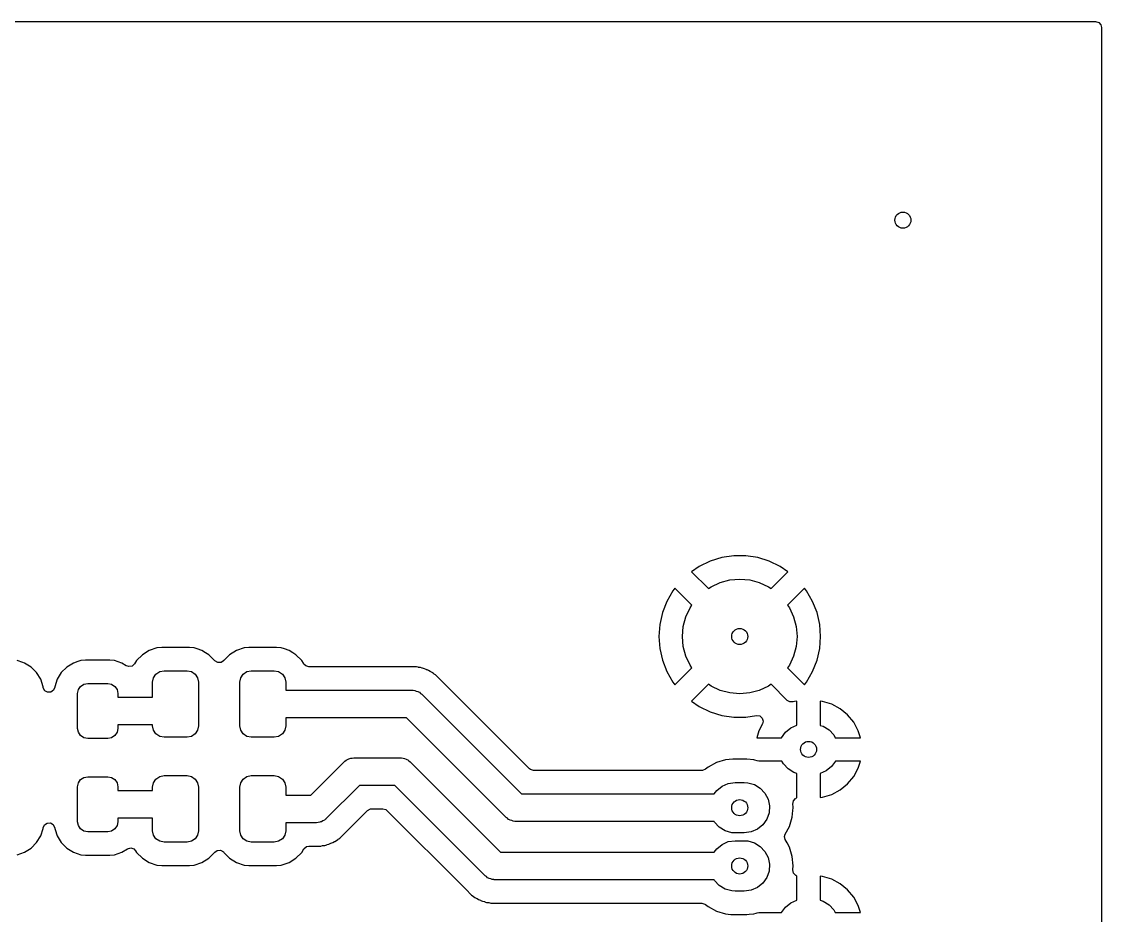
# Model space of a CAD drawing. Extents: x 4.91 to 7.26, y -4.42 to -2.88.
# Drawn here: x 6.329 to 7.255, y -3.643 to -2.877 of the extents above; entities that cross this region are included whole.
import ezdxf

# ---------------------------------------------------------------- set-up
doc = ezdxf.new("R2010")
doc.units = 0
doc.header["$MEASUREMENT"] = 0
doc.layers.add('BLACK', color=7, linetype='CONTINUOUS')

msp = doc.modelspace()

# ---------------------------------------------------------------- linework, layer by layer
at = {"layer": 'BLACK', "linetype": 'CONTINUOUS'}
for p, q in [((4.91947, -2.87671), (7.25014, -2.87671)), ((7.25014, -2.87671), (7.25282, -2.8775)), ((7.25282, -2.8775), (7.25465, -2.87961)), ((7.25465, -2.87961), (7.2551, -2.88167)), ((7.2551, -2.88167), (7.2551, -4.41234)), ((6.93962, -3.33488), (6.92936, -3.33643)), ((6.94999, -3.33488), (6.93962, -3.33488)), ((6.96025, -3.33643), (6.94999, -3.33488)), ((6.9101, -3.34399), (6.9034, -3.34855)), ((6.91945, -3.33949), (6.9101, -3.34399)), ((6.9101, -3.34399), (6.9101, -3.34399)), ((6.92936, -3.33643), (6.91945, -3.33949)), ((6.92936, -3.33643), (6.92936, -3.33643)), ((6.97016, -3.33949), (6.96025, -3.33643)), ((6.96025, -3.33643), (6.96025, -3.33643)), ((6.97951, -3.34399), (6.97016, -3.33949)), ((6.9862, -3.34855), (6.97951, -3.34399)), ((6.9034, -3.34855), (6.9034, -3.34855)), ((6.9034, -3.34855), (6.91792, -3.36307)), ((6.97169, -3.36307), (6.9862, -3.34855)), ((6.88928, -3.36271), (6.88746, -3.365)), ((6.90378, -3.37721), (6.88928, -3.36271)), ((6.91792, -3.36307), (6.9202, -3.36148)), ((6.9202, -3.36148), (6.92797, -3.35785)), ((6.92797, -3.35785), (6.93626, -3.35563)), ((6.93626, -3.35563), (6.9448, -3.35488)), ((6.9448, -3.35488), (6.95335, -3.35563)), ((6.95335, -3.35563), (6.96163, -3.35785)), ((6.96163, -3.35785), (6.96941, -3.36148)), ((6.96941, -3.36148), (6.97169, -3.36307)), ((7.00033, -3.36271), (6.98583, -3.37721)), ((7.00215, -3.365), (7.00033, -3.36271)), ((7.00033, -3.36271), (7.00033, -3.36271)), ((6.88746, -3.365), (6.88227, -3.37398)), ((6.88746, -3.365), (6.88746, -3.365)), ((7.00734, -3.37398), (7.00215, -3.365)), ((7.00215, -3.365), (7.00215, -3.365)), ((6.88227, -3.37398), (6.87848, -3.38364)), ((6.88227, -3.37398), (6.88227, -3.37398)), ((6.89856, -3.38726), (6.90218, -3.37949)), ((6.90218, -3.37949), (6.90378, -3.37721)), ((6.98583, -3.37721), (6.98742, -3.37949)), ((6.98742, -3.37949), (6.99105, -3.38726)), ((7.01113, -3.38364), (7.00734, -3.37398)), ((7.00734, -3.37398), (7.00734, -3.37398)), ((6.87848, -3.38364), (6.87617, -3.39375)), ((6.87848, -3.38364), (6.87848, -3.38364)), ((6.89634, -3.39555), (6.89856, -3.38726)), ((6.99105, -3.38726), (6.99327, -3.39555)), ((7.01343, -3.39375), (7.01113, -3.38364)), ((7.01113, -3.38364), (7.01113, -3.38364)), ((6.87617, -3.39375), (6.8754, -3.40409)), ((6.89559, -3.40409), (6.89634, -3.39555)), ((6.99327, -3.39555), (6.99402, -3.40409)), ((7.01421, -3.40409), (7.01343, -3.39375)), ((6.8754, -3.40409), (6.87617, -3.41444)), ((6.89634, -3.41264), (6.89559, -3.40409)), ((6.99402, -3.40409), (6.99327, -3.41264)), ((7.01343, -3.41444), (7.01421, -3.40409)), ((6.43825, -3.41606), (6.43231, -3.41972)), ((6.44488, -3.41386), (6.43825, -3.41606)), ((6.44897, -3.41344), (6.44488, -3.41386)), ((6.47264, -3.41344), (6.44897, -3.41344)), ((6.47673, -3.41386), (6.47264, -3.41344)), ((6.47948, -3.41478), (6.47673, -3.41386)), ((6.47673, -3.41386), (6.47673, -3.41386)), ((6.48335, -3.41606), (6.47948, -3.41478)), ((6.48651, -3.41801), (6.48335, -3.41606)), ((6.48929, -3.41972), (6.48651, -3.41801)), ((6.51306, -3.41606), (6.50712, -3.41972)), ((6.51968, -3.41386), (6.51306, -3.41606)), ((6.52377, -3.41344), (6.51968, -3.41386)), ((6.54744, -3.41344), (6.52377, -3.41344)), ((6.55153, -3.41386), (6.54744, -3.41344)), ((6.55428, -3.41478), (6.55153, -3.41386)), ((6.55153, -3.41386), (6.55153, -3.41386)), ((6.55816, -3.41606), (6.55428, -3.41478)), ((6.56131, -3.41801), (6.55816, -3.41606)), ((6.5641, -3.41972), (6.56131, -3.41801)), ((6.87617, -3.41444), (6.87848, -3.42455)), ((6.89856, -3.42093), (6.89634, -3.41264)), ((6.99327, -3.41264), (6.99105, -3.42093)), ((7.01113, -3.42455), (7.01343, -3.41444)), ((6.32984, -3.42643), (6.32482, -3.42477)), ((6.33117, -3.42687), (6.32984, -3.42643)), ((6.33687, -3.43039), (6.33117, -3.42687)), ((6.37324, -3.42687), (6.36754, -3.43039)), ((6.3771, -3.42559), (6.37324, -3.42687)), ((6.37959, -3.42477), (6.3771, -3.42559)), ((6.38352, -3.42437), (6.37959, -3.42477)), ((6.37959, -3.42477), (6.37959, -3.42477)), ((6.37959, -3.42477), (6.37959, -3.42477)), ((6.40456, -3.42437), (6.38352, -3.42437)), ((6.40848, -3.42477), (6.40456, -3.42437)), ((6.41483, -3.42687), (6.40848, -3.42477)), ((6.40848, -3.42477), (6.40848, -3.42477)), ((6.40848, -3.42477), (6.40848, -3.42477)), ((6.41853, -3.42915), (6.41483, -3.42687)), ((6.42738, -3.42466), (6.42553, -3.42765)), ((6.43231, -3.41972), (6.42738, -3.42466)), ((6.42738, -3.42466), (6.42738, -3.42466)), ((6.43231, -3.41972), (6.43231, -3.41972)), ((6.49423, -3.42466), (6.48929, -3.41972)), ((6.48929, -3.41972), (6.48929, -3.41972)), ((6.49431, -3.42477), (6.49423, -3.42466)), ((6.49461, -3.4251), (6.49431, -3.42477)), ((6.49702, -3.42651), (6.49461, -3.4251)), ((6.49981, -3.42638), (6.49702, -3.42651)), ((6.50197, -3.42486), (6.49981, -3.42638)), ((6.50198, -3.42486), (6.50197, -3.42486)), ((6.50202, -3.42482), (6.50198, -3.42486)), ((6.5021, -3.42477), (6.50202, -3.42482)), ((6.50218, -3.42466), (6.5021, -3.42477)), ((6.50712, -3.41972), (6.50218, -3.42466)), ((6.50712, -3.41972), (6.50712, -3.41972)), ((6.56903, -3.42466), (6.5641, -3.41972)), ((6.5641, -3.41972), (6.5641, -3.41972)), ((6.57047, -3.42699), (6.56903, -3.42466)), ((6.56903, -3.42466), (6.56903, -3.42466)), ((6.56903, -3.42466), (6.56903, -3.42466)), ((6.57098, -3.42782), (6.57047, -3.42699)), ((6.87848, -3.42455), (6.87848, -3.42455)), ((6.87848, -3.42455), (6.88227, -3.43421)), ((6.90218, -3.4287), (6.89856, -3.42093)), ((6.99105, -3.42093), (6.98742, -3.4287)), ((7.00734, -3.43421), (7.01113, -3.42455)), ((7.01113, -3.42455), (7.01113, -3.42455)), ((6.3416, -3.43512), (6.33687, -3.43039)), ((6.33687, -3.43039), (6.33687, -3.43039)), ((6.34511, -3.44082), (6.3416, -3.43512)), ((6.3416, -3.43512), (6.3416, -3.43512)), ((6.3416, -3.43512), (6.3416, -3.43512)), ((6.36281, -3.43512), (6.3593, -3.44082)), ((6.36754, -3.43039), (6.36281, -3.43512)), ((6.36281, -3.43512), (6.36281, -3.43512)), ((6.36754, -3.43039), (6.36754, -3.43039)), ((6.41871, -3.42926), (6.41853, -3.42915)), ((6.4207, -3.42996), (6.41871, -3.42926)), ((6.42346, -3.42952), (6.4207, -3.42996)), ((6.42553, -3.42765), (6.42346, -3.42952)), ((6.44187, -3.43954), (6.444, -3.43635)), ((6.444, -3.43635), (6.44719, -3.43421)), ((6.44719, -3.43421), (6.45096, -3.43346)), ((6.45096, -3.43346), (6.47065, -3.43346)), ((6.47065, -3.43346), (6.47441, -3.43421)), ((6.47441, -3.43421), (6.47761, -3.43635)), ((6.47761, -3.43635), (6.47974, -3.43954)), ((6.51667, -3.43954), (6.5188, -3.43635)), ((6.5188, -3.43635), (6.522, -3.43421)), ((6.522, -3.43421), (6.52576, -3.43346)), ((6.52576, -3.43346), (6.54545, -3.43346)), ((6.54545, -3.43346), (6.54922, -3.43421)), ((6.54922, -3.43421), (6.55241, -3.43635)), ((6.55241, -3.43635), (6.55454, -3.43954)), ((6.57252, -3.42939), (6.57098, -3.42782)), ((6.5752, -3.43018), (6.57252, -3.42939)), ((6.66559, -3.43018), (6.5752, -3.43018)), ((6.66739, -3.43018), (6.66559, -3.43018)), ((6.66901, -3.43055), (6.66739, -3.43018)), ((6.66739, -3.43018), (6.66739, -3.43018)), ((6.66928, -3.43059), (6.66901, -3.43055)), ((6.67093, -3.43078), (6.66928, -3.43059)), ((6.6725, -3.43133), (6.67093, -3.43078)), ((6.67093, -3.43078), (6.67093, -3.43078)), ((6.67276, -3.4314), (6.6725, -3.43133)), ((6.67438, -3.43177), (6.67276, -3.4314)), ((6.67588, -3.43249), (6.67438, -3.43177)), ((6.67438, -3.43177), (6.67438, -3.43177)), ((6.67613, -3.4326), (6.67588, -3.43249)), ((6.6768, -3.43283), (6.67613, -3.4326)), ((6.6777, -3.43315), (6.6768, -3.43283)), ((6.67911, -3.43403), (6.6777, -3.43315)), ((6.67935, -3.43417), (6.67911, -3.43403)), ((6.68085, -3.43489), (6.67935, -3.43417)), ((6.68128, -3.43523), (6.68085, -3.43489)), ((6.68085, -3.43489), (6.68085, -3.43489)), ((6.68085, -3.43489), (6.68085, -3.43489)), ((6.68214, -3.43592), (6.68128, -3.43523)), ((6.68237, -3.43608), (6.68214, -3.43592)), ((6.68281, -3.43636), (6.68237, -3.43608)), ((6.68377, -3.43696), (6.68281, -3.43636)), ((6.88227, -3.43421), (6.88227, -3.43421)), ((6.88227, -3.43421), (6.88746, -3.44319)), ((6.88928, -3.44548), (6.90378, -3.43098)), ((6.90378, -3.43098), (6.90218, -3.4287)), ((6.98742, -3.4287), (6.98583, -3.43098)), ((6.98583, -3.43098), (7.00033, -3.44548)), ((7.00215, -3.44319), (7.00734, -3.43421)), ((7.00734, -3.43421), (7.00734, -3.43421)), ((6.34722, -3.44717), (6.34511, -3.44082)), ((6.3593, -3.44082), (6.35719, -3.44717)), ((6.37933, -3.44691), (6.38213, -3.44504)), ((6.38213, -3.44504), (6.38542, -3.44439)), ((6.38542, -3.44439), (6.40265, -3.44439)), ((6.40265, -3.44439), (6.40594, -3.44504)), ((6.40594, -3.44504), (6.40874, -3.44691)), ((6.44112, -3.44331), (6.44187, -3.43954)), ((6.44112, -3.4562), (6.44112, -3.44331)), ((6.47974, -3.43954), (6.48049, -3.44331)), ((6.48049, -3.44331), (6.48049, -3.48071)), ((6.51592, -3.44331), (6.51667, -3.43954)), ((6.51592, -3.48071), (6.51592, -3.44331)), ((6.55454, -3.43954), (6.55529, -3.44331)), ((6.55529, -3.44331), (6.55529, -3.4502)), ((6.68505, -3.43824), (6.68377, -3.43696)), ((6.72597, -3.47916), (6.68505, -3.43824)), ((6.88746, -3.44319), (6.88746, -3.44319)), ((6.88746, -3.44319), (6.88928, -3.44548)), ((6.88928, -3.44548), (6.88928, -3.44548)), ((6.91792, -3.44512), (6.9034, -3.45964)), ((6.9202, -3.44671), (6.91792, -3.44512)), ((6.97169, -3.44512), (6.96941, -3.44671)), ((6.98559, -3.45902), (6.97169, -3.44512)), ((7.00033, -3.44548), (7.00215, -3.44319)), ((6.34727, -3.44768), (6.34722, -3.44717)), ((6.34722, -3.44717), (6.34722, -3.44717)), ((6.34722, -3.44717), (6.34722, -3.44717)), ((6.34733, -3.44808), (6.34727, -3.44768)), ((6.34859, -3.45058), (6.34733, -3.44808)), ((6.351, -3.45199), (6.34859, -3.45058)), ((6.3538, -3.45187), (6.351, -3.45199)), ((6.35608, -3.45027), (6.3538, -3.45187)), ((6.35714, -3.44768), (6.35608, -3.45027)), ((6.35719, -3.44717), (6.35714, -3.44768)), ((6.37681, -3.453), (6.37747, -3.4497)), ((6.37681, -3.48302), (6.37681, -3.453)), ((6.37747, -3.4497), (6.37933, -3.44691)), ((6.40874, -3.44691), (6.4106, -3.4497)), ((6.4106, -3.4497), (6.41126, -3.453)), ((6.41126, -3.453), (6.41126, -3.4562)), ((6.55529, -3.4502), (6.6638, -3.4502)), ((6.6638, -3.4502), (6.66419, -3.45023)), ((6.66419, -3.45023), (6.66435, -3.45021)), ((6.66435, -3.45021), (6.66461, -3.45027)), ((6.66461, -3.45027), (6.66597, -3.4504)), ((6.66597, -3.4504), (6.66725, -3.45089)), ((6.66725, -3.45089), (6.66857, -3.4512)), ((6.66857, -3.4512), (6.66925, -3.45167)), ((6.66925, -3.45167), (6.67002, -3.45197)), ((6.67002, -3.45197), (6.67103, -3.45289)), ((6.67103, -3.45289), (6.67215, -3.45366)), ((6.67215, -3.45366), (6.75763, -3.53913)), ((6.92797, -3.45034), (6.9202, -3.44671)), ((6.93626, -3.45256), (6.92797, -3.45034)), ((6.9448, -3.45331), (6.93626, -3.45256)), ((6.95335, -3.45256), (6.9448, -3.45331)), ((6.96163, -3.45034), (6.95335, -3.45256)), ((6.96941, -3.44671), (6.96163, -3.45034)), ((6.41126, -3.4562), (6.44112, -3.4562)), ((6.9034, -3.45964), (6.9101, -3.4642)), ((6.9101, -3.4642), (6.9101, -3.4642)), ((6.9101, -3.4642), (6.91945, -3.4687)), ((6.98774, -3.46029), (6.98559, -3.45902)), ((6.99054, -3.46026), (6.98774, -3.46029)), ((6.99176, -3.45989), (6.99054, -3.46026)), ((6.99386, -3.45969), (6.99176, -3.45989)), ((6.99386, -3.48019), (6.99386, -3.45969)), ((6.99386, -3.45969), (6.99386, -3.45969)), ((7.01386, -3.45969), (7.01386, -3.48037)), ((7.01596, -3.45989), (7.01386, -3.45969)), ((7.01386, -3.45969), (7.01386, -3.45969)), ((7.02381, -3.46228), (7.01596, -3.45989)), ((7.01596, -3.45989), (7.01596, -3.45989)), ((7.03105, -3.46614), (7.02381, -3.46228)), ((6.65891, -3.47382), (6.55529, -3.47382)), ((6.55529, -3.47382), (6.55529, -3.48071)), ((6.74439, -3.5593), (6.65891, -3.47382)), ((6.91945, -3.4687), (6.92936, -3.47176)), ((6.92936, -3.47176), (6.92936, -3.47176)), ((6.92936, -3.47176), (6.93962, -3.47331)), ((6.93962, -3.47331), (6.94999, -3.47331)), ((6.94999, -3.47331), (6.95922, -3.47192)), ((6.95922, -3.47192), (6.96199, -3.47229)), ((6.96199, -3.47229), (6.96412, -3.47411)), ((7.03739, -3.47135), (7.03105, -3.46614)), ((7.0426, -3.47769), (7.03739, -3.47135)), ((6.37747, -3.48631), (6.37681, -3.48302)), ((6.41126, -3.48302), (6.4106, -3.48631)), ((6.44112, -3.47982), (6.41126, -3.47982)), ((6.41126, -3.47982), (6.41126, -3.48302)), ((6.44112, -3.48071), (6.44112, -3.47982)), ((6.44187, -3.48448), (6.44112, -3.48071)), ((6.48049, -3.48071), (6.47974, -3.48448)), ((6.51667, -3.48448), (6.51592, -3.48071)), ((6.55529, -3.48071), (6.55454, -3.48448)), ((6.76447, -3.51766), (6.72597, -3.47916)), ((6.96434, -3.47916), (6.96125, -3.48493)), ((6.96412, -3.47411), (6.96492, -3.47679)), ((6.96492, -3.47679), (6.96434, -3.47916)), ((6.9841, -3.48617), (6.98867, -3.48244)), ((6.98867, -3.48244), (6.99386, -3.48019)), ((7.01386, -3.48037), (7.01642, -3.48108)), ((7.01642, -3.48108), (7.02146, -3.48415)), ((7.04646, -3.48493), (7.0426, -3.47769)), ((6.37933, -3.48911), (6.37747, -3.48631)), ((6.38213, -3.49097), (6.37933, -3.48911)), ((6.38542, -3.49163), (6.38213, -3.49097)), ((6.40265, -3.49163), (6.38542, -3.49163)), ((6.40594, -3.49097), (6.40265, -3.49163)), ((6.40874, -3.48911), (6.40594, -3.49097)), ((6.4106, -3.48631), (6.40874, -3.48911)), ((6.444, -3.48767), (6.44187, -3.48448)), ((6.44719, -3.4898), (6.444, -3.48767)), ((6.45096, -3.49055), (6.44719, -3.4898)), ((6.47065, -3.49055), (6.45096, -3.49055)), ((6.47441, -3.4898), (6.47065, -3.49055)), ((6.47761, -3.48767), (6.47441, -3.4898)), ((6.47974, -3.48448), (6.47761, -3.48767)), ((6.5188, -3.48767), (6.51667, -3.48448)), ((6.522, -3.4898), (6.5188, -3.48767)), ((6.52576, -3.49055), (6.522, -3.4898)), ((6.54545, -3.49055), (6.52576, -3.49055)), ((6.54922, -3.4898), (6.54545, -3.49055)), ((6.55241, -3.48767), (6.54922, -3.4898)), ((6.55454, -3.48448), (6.55241, -3.48767)), ((6.96125, -3.48493), (6.95943, -3.49094)), ((6.95943, -3.49094), (6.98072, -3.49094)), ((6.98072, -3.49094), (6.9841, -3.48617)), ((7.02146, -3.48415), (7.02549, -3.48846)), ((7.02549, -3.48846), (7.02677, -3.49094)), ((7.02677, -3.49094), (7.04829, -3.49094)), ((7.04829, -3.49094), (7.04646, -3.48493)), ((6.60608, -3.51114), (6.60713, -3.51026)), ((6.60713, -3.51026), (6.60838, -3.50971)), ((6.60838, -3.50971), (6.60954, -3.50899)), ((6.60954, -3.50899), (6.61035, -3.50884)), ((6.61035, -3.50884), (6.6111, -3.50851)), ((6.6111, -3.50851), (6.61246, -3.50845)), ((6.61246, -3.50845), (6.6138, -3.5082)), ((6.6138, -3.5082), (6.6538, -3.5082)), ((6.6538, -3.5082), (6.65419, -3.50823)), ((6.65419, -3.50823), (6.65435, -3.50821)), ((6.65435, -3.50821), (6.65461, -3.50827)), ((6.65461, -3.50827), (6.65597, -3.5084)), ((6.65597, -3.5084), (6.65725, -3.50889)), ((6.65725, -3.50889), (6.65857, -3.5092)), ((6.65857, -3.5092), (6.65925, -3.50967)), ((6.65925, -3.50967), (6.66002, -3.50997)), ((6.66002, -3.50997), (6.66103, -3.51089)), ((6.66103, -3.51089), (6.66215, -3.51166)), ((6.9327, -3.50987), (6.92484, -3.51226)), ((6.93882, -3.50927), (6.9327, -3.50987)), ((6.95079, -3.50927), (6.93882, -3.50927)), ((6.93882, -3.50927), (6.93882, -3.50927)), ((6.95691, -3.50987), (6.95079, -3.50927)), ((6.95079, -3.50927), (6.95079, -3.50927)), ((6.95784, -3.51016), (6.95691, -3.50987)), ((6.95691, -3.50987), (6.95691, -3.50987)), ((6.95691, -3.50987), (6.95691, -3.50987)), ((6.95691, -3.50987), (6.95691, -3.50987)), ((6.95973, -3.51073), (6.95784, -3.51016)), ((6.96117, -3.51094), (6.95973, -3.51073)), ((6.98094, -3.51094), (6.96117, -3.51094)), ((6.98223, -3.51343), (6.98094, -3.51094)), ((7.02699, -3.51094), (7.02362, -3.51572)), ((7.04829, -3.51094), (7.02699, -3.51094)), ((7.04646, -3.51696), (7.04829, -3.51094)), ((6.57691, -3.5402), (6.60545, -3.51166)), ((6.60545, -3.51166), (6.60575, -3.51141)), ((6.60575, -3.51141), (6.60585, -3.51128)), ((6.60585, -3.51128), (6.60608, -3.51114)), ((6.66215, -3.51166), (6.73963, -3.58913)), ((6.7653, -3.51833), (6.76447, -3.51766)), ((6.76798, -3.51911), (6.7653, -3.51833)), ((6.91219, -3.51911), (6.76798, -3.51911)), ((6.91276, -3.51908), (6.91219, -3.51911)), ((6.91533, -3.51799), (6.91276, -3.51908)), ((6.9176, -3.51613), (6.91533, -3.51799)), ((6.92484, -3.51226), (6.9176, -3.51613)), ((6.98626, -3.51774), (6.98223, -3.51343)), ((6.99129, -3.52081), (6.98626, -3.51774)), ((7.01905, -3.51945), (7.01386, -3.5217)), ((7.02362, -3.51572), (7.01905, -3.51945)), ((7.0426, -3.5242), (7.04646, -3.51696)), ((6.37747, -3.5297), (6.37933, -3.52691)), ((6.37933, -3.52691), (6.38213, -3.52504)), ((6.38213, -3.52504), (6.38542, -3.52439)), ((6.38542, -3.52439), (6.40265, -3.52439)), ((6.40265, -3.52439), (6.40594, -3.52504)), ((6.40594, -3.52504), (6.40874, -3.52691)), ((6.40874, -3.52691), (6.4106, -3.5297)), ((6.44187, -3.52954), (6.444, -3.52635)), ((6.444, -3.52635), (6.44719, -3.52421)), ((6.44719, -3.52421), (6.45096, -3.52346)), ((6.45096, -3.52346), (6.47065, -3.52346)), ((6.47065, -3.52346), (6.47441, -3.52421)), ((6.47441, -3.52421), (6.47761, -3.52635)), ((6.47761, -3.52635), (6.47974, -3.52954)), ((6.51667, -3.52954), (6.5188, -3.52635)), ((6.5188, -3.52635), (6.522, -3.52421)), ((6.522, -3.52421), (6.52576, -3.52346)), ((6.52576, -3.52346), (6.54545, -3.52346)), ((6.54545, -3.52346), (6.54922, -3.52421)), ((6.54922, -3.52421), (6.55241, -3.52635)), ((6.55241, -3.52635), (6.55454, -3.52954)), ((6.93502, -3.53009), (6.94087, -3.52929)), ((6.94087, -3.52929), (6.94874, -3.52929)), ((6.94874, -3.52929), (6.95169, -3.52949)), ((6.95169, -3.52949), (6.95737, -3.53108)), ((6.99386, -3.52152), (6.99129, -3.52081)), ((6.99386, -3.5422), (6.99386, -3.52152)), ((7.01386, -3.5217), (7.01386, -3.5422)), ((7.03739, -3.53054), (7.0426, -3.5242)), ((6.37681, -3.533), (6.37747, -3.5297)), ((6.37681, -3.56302), (6.37681, -3.533)), ((6.4106, -3.5297), (6.41126, -3.533)), ((6.41126, -3.533), (6.41126, -3.5362)), ((6.41126, -3.5362), (6.44112, -3.5362)), ((6.44112, -3.53331), (6.44187, -3.52954)), ((6.44112, -3.5362), (6.44112, -3.53331)), ((6.47974, -3.52954), (6.48049, -3.53331)), ((6.48049, -3.53331), (6.48049, -3.57071)), ((6.51592, -3.53331), (6.51667, -3.52954)), ((6.51592, -3.57071), (6.51592, -3.53331)), ((6.55454, -3.52954), (6.55529, -3.53331)), ((6.55529, -3.53331), (6.55529, -3.5402)), ((6.6187, -3.53182), (6.59015, -3.56036)), ((6.64891, -3.53182), (6.6187, -3.53182)), ((6.72639, -3.6093), (6.64891, -3.53182)), ((6.92295, -3.53913), (6.92504, -3.53617)), ((6.92504, -3.53617), (6.92962, -3.53244)), ((6.92962, -3.53244), (6.93502, -3.53009)), ((6.95737, -3.53108), (6.96241, -3.53415)), ((6.96241, -3.53415), (6.96643, -3.53846)), ((6.96643, -3.53846), (6.96914, -3.54369)), ((7.02381, -3.53961), (7.03105, -3.53575)), ((7.03105, -3.53575), (7.03739, -3.53054)), ((6.55529, -3.5402), (6.57691, -3.5402)), ((6.75763, -3.53913), (6.92295, -3.53913)), ((6.96914, -3.54369), (6.97034, -3.54947)), ((6.99031, -3.54781), (6.99083, -3.54506)), ((6.99054, -3.55016), (6.99031, -3.54781)), ((6.99083, -3.54506), (6.99275, -3.54304)), ((6.99275, -3.54304), (6.99301, -3.54297)), ((6.99301, -3.54297), (6.99386, -3.5422)), ((7.01386, -3.5422), (7.01596, -3.542)), ((7.01596, -3.542), (7.02381, -3.53961)), ((7.01596, -3.542), (7.01596, -3.542)), ((6.60919, -3.56964), (6.62553, -3.55329)), ((6.62553, -3.55329), (6.62799, -3.55195)), ((6.62799, -3.55195), (6.62904, -3.55184)), ((6.62904, -3.55184), (6.63856, -3.55184)), ((6.63856, -3.55184), (6.64125, -3.55263)), ((6.64125, -3.55263), (6.64207, -3.55329)), ((6.64207, -3.55329), (6.7097, -3.62092)), ((6.96994, -3.55535), (6.96797, -3.56091)), ((6.97034, -3.54947), (6.96994, -3.55535)), ((6.98981, -3.55911), (6.99038, -3.55329)), ((6.99038, -3.55329), (6.99062, -3.55095)), ((6.99062, -3.55094), (6.99054, -3.55016)), ((6.99062, -3.55095), (6.99062, -3.55094)), ((6.34727, -3.56834), (6.34833, -3.56575)), ((6.34833, -3.56575), (6.35061, -3.56414)), ((6.35061, -3.56414), (6.35341, -3.56403)), ((6.35341, -3.56403), (6.35582, -3.56544)), ((6.35582, -3.56544), (6.35708, -3.56793)), ((6.37747, -3.56631), (6.37681, -3.56302)), ((6.37933, -3.56911), (6.37747, -3.56631)), ((6.4106, -3.56631), (6.40874, -3.56911)), ((6.41126, -3.56302), (6.4106, -3.56631)), ((6.44112, -3.55982), (6.41126, -3.55982)), ((6.41126, -3.55982), (6.41126, -3.56302)), ((6.44112, -3.57071), (6.44112, -3.55982)), ((6.5818, -3.56382), (6.55529, -3.56382)), ((6.55529, -3.56382), (6.55529, -3.57071)), ((6.58314, -3.56357), (6.5818, -3.56382)), ((6.58451, -3.56351), (6.58314, -3.56357)), ((6.58526, -3.56317), (6.58451, -3.56351)), ((6.58607, -3.56302), (6.58526, -3.56317)), ((6.58723, -3.5623), (6.58607, -3.56302)), ((6.58848, -3.56175), (6.58723, -3.5623)), ((6.58953, -3.56088), (6.58848, -3.56175)), ((6.58976, -3.56074), (6.58953, -3.56088)), ((6.58986, -3.5606), (6.58976, -3.56074)), ((6.59015, -3.56036), (6.58986, -3.5606)), ((6.74551, -3.56007), (6.74439, -3.5593)), ((6.74652, -3.56099), (6.74551, -3.56007)), ((6.74729, -3.56128), (6.74652, -3.56099)), ((6.74797, -3.56175), (6.74729, -3.56128)), ((6.7493, -3.56206), (6.74797, -3.56175)), ((6.75057, -3.56255), (6.7493, -3.56206)), ((6.75193, -3.56268), (6.75057, -3.56255)), ((6.75219, -3.56274), (6.75193, -3.56268)), ((6.75236, -3.56272), (6.75219, -3.56274)), ((6.75274, -3.56276), (6.75236, -3.56272)), ((6.92283, -3.56276), (6.75274, -3.56276)), ((6.92318, -3.56343), (6.92283, -3.56276)), ((6.9272, -3.56774), (6.92318, -3.56343)), ((6.96457, -3.56572), (6.95999, -3.56945)), ((6.96797, -3.56091), (6.96457, -3.56572)), ((6.98743, -3.56697), (6.98981, -3.55911)), ((6.3416, -3.5809), (6.34511, -3.5752)), ((6.34511, -3.5752), (6.34722, -3.56885)), ((6.34722, -3.56885), (6.34727, -3.56834)), ((6.35708, -3.56793), (6.35714, -3.56833)), ((6.35714, -3.56833), (6.35719, -3.56885)), ((6.35719, -3.56885), (6.35719, -3.56885)), ((6.35719, -3.56885), (6.35719, -3.56885)), ((6.35719, -3.56885), (6.35719, -3.56885)), ((6.35719, -3.56885), (6.35746, -3.56967)), ((6.35746, -3.56967), (6.3593, -3.5752)), ((6.3593, -3.5752), (6.36281, -3.5809)), ((6.38213, -3.57097), (6.37933, -3.56911)), ((6.38542, -3.57163), (6.38213, -3.57097)), ((6.40265, -3.57163), (6.38542, -3.57163)), ((6.40594, -3.57097), (6.40265, -3.57163)), ((6.40874, -3.56911), (6.40594, -3.57097)), ((6.44187, -3.57448), (6.44112, -3.57071)), ((6.444, -3.57767), (6.44187, -3.57448)), ((6.47974, -3.57448), (6.47761, -3.57767)), ((6.48049, -3.57071), (6.47974, -3.57448)), ((6.51667, -3.57448), (6.51592, -3.57071)), ((6.5188, -3.57767), (6.51667, -3.57448)), ((6.55454, -3.57448), (6.55241, -3.57767)), ((6.55529, -3.57071), (6.55454, -3.57448)), ((6.60177, -3.57705), (6.60685, -3.57198)), ((6.60685, -3.57198), (6.60919, -3.56964)), ((6.60919, -3.56964), (6.60919, -3.56964)), ((6.93224, -3.57081), (6.9272, -3.56774)), ((6.93792, -3.5724), (6.93224, -3.57081)), ((6.94087, -3.5726), (6.93792, -3.5724)), ((6.94874, -3.5726), (6.94087, -3.5726)), ((6.95458, -3.5718), (6.94874, -3.5726)), ((6.95999, -3.56945), (6.95458, -3.5718)), ((6.98331, -3.57555), (6.98388, -3.57361)), ((6.98388, -3.57828), (6.98331, -3.57555)), ((6.98388, -3.57361), (6.98743, -3.56697)), ((6.33687, -3.58563), (6.3416, -3.5809)), ((6.36281, -3.5809), (6.36281, -3.5809)), ((6.36281, -3.5809), (6.36754, -3.58563)), ((6.44719, -3.5798), (6.444, -3.57767)), ((6.45096, -3.58055), (6.44719, -3.5798)), ((6.47065, -3.58055), (6.45096, -3.58055)), ((6.47441, -3.5798), (6.47065, -3.58055)), ((6.47761, -3.57767), (6.47441, -3.5798)), ((6.522, -3.5798), (6.5188, -3.57767)), ((6.52576, -3.58055), (6.522, -3.5798)), ((6.54545, -3.58055), (6.52576, -3.58055)), ((6.54922, -3.5798), (6.54545, -3.58055)), ((6.55241, -3.57767), (6.54922, -3.5798)), ((6.57098, -3.58619), (6.57306, -3.58433)), ((6.57306, -3.58433), (6.5752, -3.58384)), ((6.5752, -3.58384), (6.58539, -3.58384)), ((6.58539, -3.58384), (6.58701, -3.58347)), ((6.58539, -3.58384), (6.58539, -3.58384)), ((6.58701, -3.58347), (6.58728, -3.58342)), ((6.58728, -3.58342), (6.58893, -3.58324)), ((6.58893, -3.58324), (6.5905, -3.58269)), ((6.5905, -3.58269), (6.59076, -3.58261)), ((6.59076, -3.58261), (6.59238, -3.58224)), ((6.59238, -3.58224), (6.59388, -3.58152)), ((6.59388, -3.58152), (6.59413, -3.58142)), ((6.59413, -3.58142), (6.5957, -3.58087)), ((6.5957, -3.58087), (6.59707, -3.58001)), ((6.59707, -3.58001), (6.59711, -3.57998)), ((6.59711, -3.57998), (6.59735, -3.57985)), ((6.59735, -3.57985), (6.59885, -3.57913)), ((6.59885, -3.57913), (6.60014, -3.5781)), ((6.60014, -3.5781), (6.60037, -3.57793)), ((6.60037, -3.57793), (6.60075, -3.57769)), ((6.60075, -3.57769), (6.60177, -3.57705)), ((6.92504, -3.58617), (6.92962, -3.58244)), ((6.92962, -3.58244), (6.93502, -3.58009)), ((6.93502, -3.58009), (6.94087, -3.57929)), ((6.94087, -3.57929), (6.94874, -3.57929)), ((6.94874, -3.57929), (6.95169, -3.57949)), ((6.95169, -3.57949), (6.95737, -3.58108)), ((6.95737, -3.58108), (6.96241, -3.58415)), ((6.96241, -3.58415), (6.96643, -3.58846)), ((6.98537, -3.58106), (6.98388, -3.57828)), ((6.98743, -3.58492), (6.98537, -3.58106)), ((6.98981, -3.59278), (6.98743, -3.58492)), ((6.32482, -3.59125), (6.33117, -3.58914)), ((6.33117, -3.58914), (6.33687, -3.58563)), ((6.36754, -3.58563), (6.36754, -3.58563)), ((6.36754, -3.58563), (6.36754, -3.58563)), ((6.36754, -3.58563), (6.37324, -3.58914)), ((6.37324, -3.58914), (6.37959, -3.59125)), ((6.37959, -3.59125), (6.38352, -3.59165)), ((6.38352, -3.59165), (6.40456, -3.59165)), ((6.40456, -3.59165), (6.40848, -3.59125)), ((6.40848, -3.59125), (6.41483, -3.58914)), ((6.41483, -3.58914), (6.4196, -3.5862)), ((6.4196, -3.5862), (6.4223, -3.58546)), ((6.4223, -3.58546), (6.42496, -3.5863)), ((6.42496, -3.5863), (6.42643, -3.58782)), ((6.42643, -3.58782), (6.42738, -3.58936)), ((6.42738, -3.58936), (6.42738, -3.58936)), ((6.42738, -3.58936), (6.43231, -3.59429)), ((6.43231, -3.59429), (6.43231, -3.59429)), ((6.43231, -3.59429), (6.43231, -3.59429)), ((6.43231, -3.59429), (6.43825, -3.59796)), ((6.48335, -3.59796), (6.48929, -3.59429)), ((6.48929, -3.59429), (6.49423, -3.58936)), ((6.49423, -3.58936), (6.49431, -3.58925)), ((6.49423, -3.58936), (6.49423, -3.58936)), ((6.49431, -3.58925), (6.49439, -3.5892)), ((6.49439, -3.5892), (6.49443, -3.58915)), ((6.49443, -3.58915), (6.49444, -3.58916)), ((6.49444, -3.58916), (6.49659, -3.58763)), ((6.49659, -3.58763), (6.49939, -3.58751)), ((6.49939, -3.58751), (6.5018, -3.58891)), ((6.5018, -3.58891), (6.5021, -3.58925)), ((6.5021, -3.58925), (6.50218, -3.58936)), ((6.50218, -3.58936), (6.50712, -3.59429)), ((6.50712, -3.59429), (6.50712, -3.59429)), ((6.50712, -3.59429), (6.50712, -3.59429)), ((6.50712, -3.59429), (6.51306, -3.59796)), ((6.55816, -3.59796), (6.5641, -3.59429)), ((6.5641, -3.59429), (6.56903, -3.58936)), ((6.56903, -3.58936), (6.57098, -3.58619)), ((6.73963, -3.58913), (6.92295, -3.58913)), ((6.92295, -3.58913), (6.92504, -3.58617)), ((6.96643, -3.58846), (6.96914, -3.59369)), ((6.96914, -3.59369), (6.97034, -3.59947)), ((6.99062, -3.60094), (6.98981, -3.59278)), ((6.98981, -3.59278), (6.98981, -3.59278)), ((6.98981, -3.59278), (6.98981, -3.59278)), ((6.43825, -3.59796), (6.44488, -3.60015)), ((6.44488, -3.60015), (6.44897, -3.60057)), ((6.44897, -3.60057), (6.47264, -3.60057)), ((6.47264, -3.60057), (6.47673, -3.60015)), ((6.47673, -3.60015), (6.48335, -3.59796)), ((6.51306, -3.59796), (6.51968, -3.60015)), ((6.51968, -3.60015), (6.52377, -3.60057)), ((6.52377, -3.60057), (6.54744, -3.60057)), ((6.54744, -3.60057), (6.55153, -3.60015)), ((6.55153, -3.60015), (6.55816, -3.59796)), ((6.97034, -3.59947), (6.96994, -3.60535)), ((6.99031, -3.60408), (6.99062, -3.60094)), ((6.99062, -3.60094), (6.99062, -3.60094)), ((6.72751, -3.61007), (6.72639, -3.6093)), ((6.72852, -3.61099), (6.72751, -3.61007)), ((6.72929, -3.61128), (6.72852, -3.61099)), ((6.72997, -3.61175), (6.72929, -3.61128)), ((6.7313, -3.61206), (6.72997, -3.61175)), ((6.73257, -3.61255), (6.7313, -3.61206)), ((6.73393, -3.61268), (6.73257, -3.61255)), ((6.73419, -3.61274), (6.73393, -3.61268)), ((6.73436, -3.61272), (6.73419, -3.61274)), ((6.73474, -3.61276), (6.73436, -3.61272)), ((6.92283, -3.61276), (6.73474, -3.61276)), ((6.92318, -3.61343), (6.92283, -3.61276)), ((6.96797, -3.61091), (6.96457, -3.61572)), ((6.96994, -3.60535), (6.96797, -3.61091)), ((6.99029, -3.60434), (6.99031, -3.60408)), ((6.99095, -3.60706), (6.99029, -3.60434)), ((6.99298, -3.60898), (6.99095, -3.60706)), ((6.99311, -3.609), (6.99298, -3.60898)), ((6.99386, -3.60969), (6.99311, -3.609)), ((6.99386, -3.63019), (6.99386, -3.60969)), ((7.01386, -3.60969), (7.01386, -3.63037)), ((7.01596, -3.60989), (7.01386, -3.60969)), ((7.01386, -3.60969), (7.01386, -3.60969)), ((7.02381, -3.61228), (7.01596, -3.60989)), ((7.01596, -3.60989), (7.01596, -3.60989)), ((7.03105, -3.61614), (7.02381, -3.61228)), ((6.7097, -3.62092), (6.71477, -3.62599)), ((6.9272, -3.61774), (6.92318, -3.61343)), ((6.93224, -3.62081), (6.9272, -3.61774)), ((6.93792, -3.6224), (6.93224, -3.62081)), ((6.95458, -3.6218), (6.94874, -3.6226)), ((6.95999, -3.61945), (6.95458, -3.6218)), ((6.96457, -3.61572), (6.95999, -3.61945)), ((7.03739, -3.62135), (7.03105, -3.61614)), ((7.0426, -3.62769), (7.03739, -3.62135)), ((6.71477, -3.62599), (6.71617, -3.62687)), ((6.71617, -3.62687), (6.7164, -3.62703)), ((6.7164, -3.62703), (6.7177, -3.62807)), ((6.7177, -3.62807), (6.71919, -3.62879)), ((6.71919, -3.62879), (6.71944, -3.62892)), ((6.71944, -3.62892), (6.72084, -3.6298)), ((6.72084, -3.6298), (6.72241, -3.63035)), ((6.72241, -3.63035), (6.72267, -3.63046)), ((6.72267, -3.63046), (6.72317, -3.6307)), ((6.72317, -3.6307), (6.72416, -3.63118)), ((6.72416, -3.63118), (6.72416, -3.63118)), ((6.72416, -3.63118), (6.72416, -3.63118)), ((6.72416, -3.63118), (6.72578, -3.63155)), ((6.94087, -3.6226), (6.93792, -3.6224)), ((6.94874, -3.6226), (6.94087, -3.6226)), ((6.98867, -3.63244), (6.99386, -3.63019)), ((7.01386, -3.63037), (7.01642, -3.63108)), ((7.01642, -3.63108), (7.02146, -3.63415)), ((7.04646, -3.63493), (7.0426, -3.62769)), ((6.72578, -3.63155), (6.72605, -3.63163)), ((6.72605, -3.63163), (6.72676, -3.63187)), ((6.72676, -3.63187), (6.72761, -3.63217)), ((6.72761, -3.63217), (6.72926, -3.63236)), ((6.72926, -3.63236), (6.72954, -3.63241)), ((6.72954, -3.63241), (6.73115, -3.63278)), ((6.73115, -3.63278), (6.73295, -3.63278)), ((6.73295, -3.63278), (6.91219, -3.63278)), ((6.91219, -3.63278), (6.91487, -3.63356)), ((6.91487, -3.63356), (6.91533, -3.6339)), ((6.91533, -3.6339), (6.9176, -3.63576)), ((6.9176, -3.63576), (6.92484, -3.63963)), ((6.92484, -3.63963), (6.9327, -3.64202)), ((6.98072, -3.64094), (6.9841, -3.63617)), ((6.9841, -3.63617), (6.98867, -3.63244)), ((7.02146, -3.63415), (7.02549, -3.63846)), ((7.02549, -3.63846), (7.02677, -3.64094)), ((7.04829, -3.64094), (7.04646, -3.63493)), ((6.9327, -3.64202), (6.9327, -3.64202)), ((6.9327, -3.64202), (6.9327, -3.64202)), ((6.9327, -3.64202), (6.93718, -3.64246)), ((6.93718, -3.64246), (6.93882, -3.64262)), ((6.93882, -3.64262), (6.93882, -3.64262)), ((6.93882, -3.64262), (6.95079, -3.64262)), ((6.95079, -3.64262), (6.95288, -3.64241)), ((6.95079, -3.64262), (6.95079, -3.64262)), ((6.95288, -3.64241), (6.95691, -3.64202)), ((6.95691, -3.64202), (6.95879, -3.64144)), ((6.95691, -3.64202), (6.95691, -3.64202)), ((6.95691, -3.64202), (6.95691, -3.64202)), ((6.95879, -3.64144), (6.95973, -3.64116)), ((6.95973, -3.64116), (6.96117, -3.64094)), ((6.96117, -3.64094), (6.98072, -3.64094)), ((7.02677, -3.64094), (7.04829, -3.64094))]:
    msp.add_line(p, q, dxfattribs=at)
at = {"layer": 'BLACK'}
for centre in [(7.0848, -3.04701), (6.9448, -3.40409), (7.00386, -3.50094), (6.9448, -3.55094), (6.9448, -3.60094)]:
    msp.add_circle(centre, 0.00689, dxfattribs=at)

doc.saveas('drawing.dxf')
